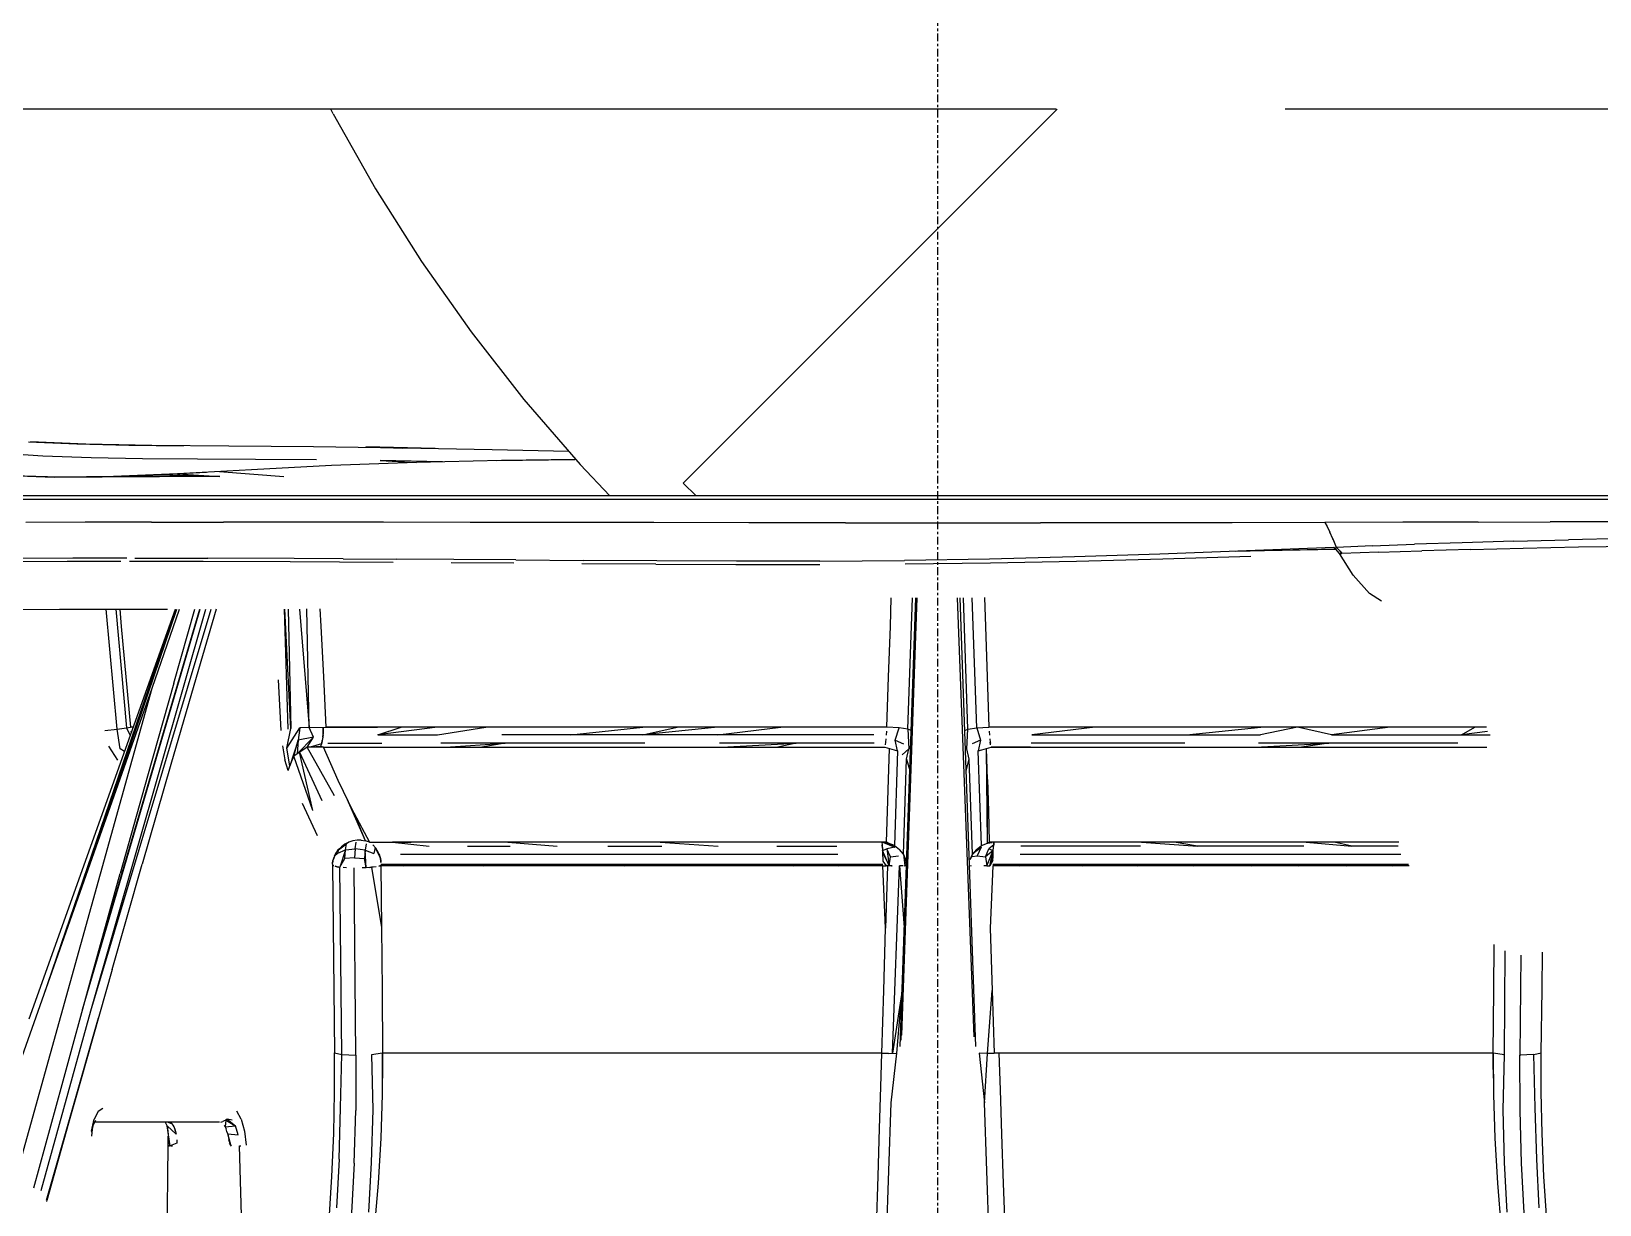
# Model space of a CAD drawing. Header units: millimetres. Extents: x -57554 to 16546, y 2142 to 98430.
# Drawn here: x -25948 to -25340, y 74442 to 74898 of the extents above; entities that cross this region are included whole.
import ezdxf

# ---------------------------------------------------------------- set-up
doc = ezdxf.new("R2010")
doc.units = ezdxf.units.MM
doc.linetypes.add('DXK_LINE_DOT3', pattern=[5.9187, 2.979, -0.9799, 0.9799, -0.9799])

msp = doc.modelspace()

# ---------------------------------------------------------------- linework, layer by layer
at = {"color": 1, "linetype": 'DXK_LINE_DOT3'}
msp.add_line((-25596.37, 71792.5), (-25596.37, 84292.5), dxfattribs=at)
at = {"color": 2, "linetype": 'Continuous'}
for p, q in [((-25550.53, 74867.5), (-26036.69, 74867.5)), ((-25831.08, 74865.69), (-25831.98, 74867.5)), ((-25550.11, 74867.5), (-25695.25, 74722.37)), ((-25121.75, 74867.5), (-25461.56, 74867.5)), ((-25831.08, 74865.69), (-25814.62, 74836.65)), ((-25814.62, 74836.65), (-25796.77, 74808.46)), ((-25796.77, 74808.46), (-25777.55, 74781.17)), ((-25777.55, 74781.17), (-25757.02, 74754.86)), ((-25757.02, 74754.86), (-25735.22, 74729.58)), ((-25960.93, 74734.11), (-25943.67, 74733)), ((-25949.3, 74738.46), (-25930.53, 74737.62)), ((-25927.07, 74737.47), (-25948.52, 74738.4)), ((-25930.53, 74737.62), (-25910.4, 74737.14)), ((-25901.43, 74736.96), (-25927.07, 74737.47)), ((-25910.4, 74737.14), (-25889.06, 74736.85)), ((-25871.55, 74736.71), (-25901.43, 74736.96)), ((-25838.74, 74736.48), (-25871.55, 74736.71)), ((-25804.05, 74736.03), (-25838.74, 74736.48)), ((-25791.4, 74735.8), (-25818.4, 74736.55)), ((-25818.4, 74736.55), (-25804.05, 74736.03)), ((-25769.38, 74735.38), (-25804.05, 74736.03)), ((-25739.63, 74734.71), (-25769.38, 74735.38)), ((-25943.67, 74733), (-25924.99, 74732.34)), ((-25924.99, 74732.34), (-25904.97, 74732)), ((-25904.97, 74732), (-25883.68, 74731.84)), ((-25862.77, 74727.59), (-25891.45, 74726.02)), ((-25883.68, 74731.84), (-25861.19, 74731.73)), ((-25831.68, 74729.18), (-25862.77, 74727.59)), ((-25861.19, 74731.73), (-25837.55, 74731.55)), ((-25798.71, 74730.44), (-25831.68, 74729.18)), ((-25788.67, 74730.68), (-25812.78, 74731.21)), ((-25812.78, 74731.21), (-25798.71, 74730.44)), ((-25765.69, 74731.24), (-25798.71, 74730.44)), ((-25767.8, 74731.19), (-25737.23, 74731.58)), ((-25736.94, 74731.58), (-25765.69, 74731.24)), ((-25735.22, 74729.58), (-25723.71, 74717.5)), ((-25956.7, 74725.35), (-25939.3, 74724.73)), ((-25937.34, 74724.67), (-25955.34, 74725.22)), ((-25939.3, 74724.73), (-25920.7, 74724.9)), ((-25916.24, 74724.96), (-25937.34, 74724.67)), ((-25920.7, 74724.9), (-25900.98, 74725.62)), ((-25920.11, 74724.91), (-25898.4, 74724.99)), ((-25891.45, 74726.02), (-25916.24, 74724.96)), ((-25898.4, 74724.99), (-25916.24, 74724.96)), ((-25900.98, 74725.62), (-25880.26, 74726.64)), ((-25875.02, 74724.96), (-25898.4, 74724.99)), ((-25898.36, 74725.73), (-25875.02, 74724.96)), ((-25891.45, 74726.02), (-25875.02, 74724.96)), ((-25875.13, 74726.92), (-25850.18, 74724.96)), ((-25695.25, 74722.37), (-25690.13, 74717.5)), ((-25292.22, 74716.03), (-26019.62, 74716.03)), ((-25297.61, 74717.5), (-26016.09, 74717.5)), ((-25927.22, 74707.19), (-25950.37, 74707.12)), ((-25901.58, 74707.22), (-25927.22, 74707.19)), ((-25901.58, 74707.22), (-25873.56, 74707.23)), ((-25843.43, 74707.22), (-25873.56, 74707.23)), ((-25811.49, 74707.2), (-25843.43, 74707.22)), ((-25777.9, 74707.17), (-25811.49, 74707.2)), ((-25742.85, 74707.13), (-25777.9, 74707.17)), ((-25706.67, 74707.09), (-25742.85, 74707.13)), ((-25669.72, 74707.05), (-25706.67, 74707.09)), ((-25632.21, 74707.01), (-25669.72, 74707.05)), ((-25632.21, 74707.01), (-25596.37, 74706.98)), ((-25596.37, 74706.98), (-25594.35, 74706.98)), ((-25594.35, 74706.98), (-25556.51, 74706.98)), ((-25519.07, 74707), (-25556.51, 74706.98)), ((-25482.22, 74707.04), (-25519.07, 74707)), ((-25446.16, 74707.11), (-25482.22, 74707.04)), ((-25415.92, 74707.2), (-25446.16, 74707.11)), ((-25446.16, 74707.11), (-25445.27, 74705.56)), ((-25445.27, 74705.56), (-25444.24, 74703.43)), ((-25444.24, 74703.43), (-25444.27, 74703.51)), ((-25443.06, 74700.73), (-25444.24, 74703.43)), ((-25386.77, 74707.28), (-25415.92, 74707.2)), ((-25386.77, 74707.28), (-25358.82, 74707.35)), ((-25332.17, 74707.39), (-25358.82, 74707.35)), ((-25442.01, 74696.79), (-25480.72, 74695.92)), ((-25442.77, 74697.41), (-25476.57, 74696.09)), ((-25476.57, 74696.09), (-25442.01, 74696.79)), ((-25442.95, 74700.45), (-25443.06, 74700.73)), ((-25441.75, 74697.45), (-25443.05, 74700.69)), ((-25442.01, 74696.79), (-25442.77, 74697.41)), ((-25442.08, 74697.44), (-25441.75, 74697.45)), ((-25442.08, 74697.44), (-25441.75, 74697.45)), ((-25441.28, 74696), (-25442.01, 74696.79)), ((-25427.82, 74698.02), (-25441.75, 74697.45)), ((-25441.75, 74697.45), (-25441.02, 74696.82)), ((-25441.02, 74696.82), (-25440.29, 74696.04)), ((-25427.82, 74698.02), (-25411.37, 74698.65)), ((-25392.88, 74699.29), (-25411.37, 74698.65)), ((-25389.74, 74696.65), (-25408.58, 74696.11)), ((-25372.85, 74699.91), (-25392.88, 74699.29)), ((-25389.74, 74696.65), (-25369.32, 74697.18)), ((-25372.85, 74699.91), (-25351.71, 74700.45)), ((-25369.32, 74697.18), (-25347.78, 74697.65)), ((-25329.81, 74700.86), (-25351.71, 74700.45)), ((-25347.78, 74697.65), (-25325.5, 74698.01)), ((-25934.23, 74691.97), (-25954.9, 74691.89)), ((-25932.1, 74693.27), (-25952.65, 74693.15)), ((-25913.47, 74692.01), (-25934.23, 74691.97)), ((-25911.11, 74693.33), (-25932.1, 74693.27)), ((-25881.49, 74691.97), (-25910.02, 74692.02)), ((-25908.03, 74693.33), (-25879.7, 74693.3)), ((-25847.69, 74691.83), (-25881.49, 74691.97)), ((-25846.18, 74693.16), (-25879.7, 74693.3)), ((-25828.55, 74691.74), (-25847.69, 74691.83)), ((-25827.19, 74693.05), (-25846.18, 74693.16)), ((-25807.79, 74691.62), (-25828.55, 74691.74)), ((-25827.19, 74693.05), (-25806.6, 74692.93)), ((-25784.28, 74692.77), (-25806.6, 74692.93)), ((-25760.94, 74691.32), (-25785.3, 74691.48)), ((-25760.11, 74692.59), (-25784.28, 74692.77)), ((-25760.11, 74692.59), (-25733.91, 74692.37)), ((-25705.84, 74690.96), (-25734.55, 74691.13)), ((-25705.4, 74692.19), (-25733.91, 74692.37)), ((-25705.84, 74690.96), (-25674.74, 74690.86)), ((-25674.5, 74692.07), (-25705.4, 74692.19)), ((-25674.74, 74690.86), (-25642.16, 74690.85)), ((-25642.13, 74692.09), (-25674.5, 74692.07)), ((-25642.13, 74692.09), (-25609.31, 74692.36)), ((-25576.37, 74692.92), (-25609.31, 74692.36)), ((-25609.12, 74691.05), (-25575.92, 74691.48)), ((-25543.41, 74693.75), (-25576.37, 74692.92)), ((-25575.92, 74691.48), (-25542.63, 74692.13)), ((-25510.2, 74694.83), (-25543.41, 74693.75)), ((-25542.63, 74692.13), (-25509.03, 74692.99)), ((-25476.57, 74696.09), (-25510.2, 74694.83)), ((-25509.03, 74692.99), (-25474.91, 74694)), ((-25440.56, 74695.07), (-25441.28, 74696)), ((-25440.56, 74695.07), (-25440.24, 74695.08)), ((-25435.25, 74686.64), (-25440.56, 74695.07)), ((-25439.59, 74695.1), (-25440.29, 74696.04)), ((-25440.29, 74696.04), (-25439.59, 74695.1)), ((-25440.24, 74695.08), (-25439.92, 74695.09)), ((-25439.92, 74695.09), (-25439.59, 74695.1)), ((-25425.34, 74695.58), (-25439.59, 74695.1)), ((-25425.34, 74695.58), (-25408.58, 74696.11)), ((-25428.86, 74679.55), (-25435.25, 74686.64)), ((-25424.25, 74676.56), (-25428.86, 74679.55)), ((-25977.28, 74673.29), (-25937.27, 74673.43)), ((-25948.99, 74514.56), (-25892.25, 74673.5)), ((-25943.42, 74523.28), (-25892.11, 74673.5)), ((-25942.77, 74525.15), (-25891.78, 74673.5)), ((-25937.27, 74673.43), (-25895.3, 74673.5)), ((-25928.27, 74518.16), (-25882.72, 74673.5)), ((-25925.08, 74517.61), (-25880.42, 74673.5)), ((-25925.08, 74517.61), (-25878.38, 74673.5)), ((-25924.98, 74575.66), (-25891.75, 74673.5)), ((-25924.7, 74531.2), (-25882.73, 74673.5)), ((-25914.84, 74626.92), (-25919.07, 74673.46)), ((-25915.42, 74673.47), (-25911.23, 74627.37)), ((-25913.88, 74673.47), (-25913.28, 74666.82)), ((-25901.34, 74642.81), (-25890.65, 74673.5)), ((-25892.89, 74644.73), (-25884.67, 74673.5)), ((-25876.49, 74673.5), (-25883.33, 74650.09)), ((-25848.54, 74626.93), (-25849.98, 74673.51)), ((-25847.45, 74627.12), (-25849.75, 74673.51)), ((-25848.49, 74673.52), (-25847.45, 74627.12)), ((-25844.15, 74673.55), (-25840.39, 74627.62)), ((-25840.39, 74627.62), (-25841.25, 74673.57)), ((-25836.18, 74673.61), (-25835.84, 74666.87)), ((-25614.83, 74666.82), (-25614.46, 74677.88)), ((-25611.06, 74503.81), (-25604.98, 74677.89)), ((-25610.69, 74506.18), (-25604.39, 74677.89)), ((-25610.42, 74508.22), (-25604.38, 74677.89)), ((-25608.01, 74626.92), (-25606.24, 74677.89)), ((-25582.34, 74507.57), (-25588.8, 74677.93)), ((-25581.68, 74503.81), (-25587.76, 74677.94)), ((-25584.73, 74626.92), (-25586.5, 74677.94)), ((-25581.33, 74627.37), (-25583.06, 74677.95)), ((-25578.29, 74677.96), (-25577.91, 74666.82)), ((-25913.28, 74666.82), (-25911.49, 74647.24)), ((-25835.84, 74666.87), (-25834.86, 74647.29)), ((-25615.49, 74647.24), (-25614.83, 74666.82)), ((-25577.91, 74666.82), (-25577.25, 74647.24)), ((-25883.33, 74650.09), (-25894.03, 74613.2)), ((-25957.88, 74482.23), (-25901.34, 74642.81)), ((-25956.63, 74443.91), (-25901.34, 74642.81)), ((-25911.49, 74647.24), (-25909.71, 74627.67)), ((-25892.89, 74644.73), (-25903.09, 74608.7)), ((-25851.26, 74626.44), (-25852.23, 74646.06)), ((-25834.86, 74647.29), (-25833.88, 74627.67)), ((-25616.15, 74627.67), (-25615.49, 74647.24)), ((-25577.25, 74647.24), (-25576.59, 74627.67)), ((-25919.65, 74626.44), (-25914.84, 74626.92)), ((-25914.84, 74626.92), (-25911.23, 74627.37)), ((-25913.72, 74619.29), (-25914.84, 74626.92)), ((-25911.23, 74627.37), (-25909.71, 74627.67)), ((-25911.23, 74627.37), (-25909.76, 74624.44)), ((-25908.61, 74627.67), (-25909.71, 74627.67)), ((-25909.3, 74625.73), (-25909.43, 74626.1)), ((-25909.3, 74625.73), (-25909.43, 74626.1)), ((-25848.97, 74619.51), (-25843.92, 74627.37)), ((-25848.97, 74619.51), (-25847.45, 74627.12)), ((-25845.05, 74617.31), (-25838.68, 74623.78)), ((-25843.92, 74627.37), (-25844.59, 74622.62)), ((-25838.68, 74623.78), (-25844.59, 74622.62)), ((-25840.39, 74627.62), (-25843.92, 74627.37)), ((-25841.08, 74619.91), (-25838.68, 74623.78)), ((-25840.39, 74627.62), (-25833.88, 74627.67)), ((-25838.68, 74623.78), (-25840.39, 74627.62)), ((-25835.1, 74623.75), (-25835.28, 74622.48)), ((-25835.1, 74623.75), (-25834.98, 74625.08)), ((-25835.01, 74624.74), (-25835.1, 74623.75)), ((-25835.1, 74623.75), (-25834.78, 74624.73)), ((-25834.98, 74625.08), (-25835.01, 74624.74)), ((-25834.98, 74625.08), (-25834.9, 74626.43)), ((-25834.96, 74625.43), (-25834.98, 74625.08)), ((-25834.9, 74626.43), (-25834.97, 74627.67)), ((-25834.9, 74626.43), (-25834.96, 74625.43)), ((-25834.9, 74627.67), (-25834.9, 74626.43)), ((-25833.88, 74627.67), (-25813.8, 74627.67)), ((-25804.68, 74627.67), (-25833.88, 74627.67)), ((-25616.15, 74627.67), (-25813.8, 74627.67)), ((-25790.59, 74627.67), (-25813.71, 74624.73)), ((-25813.71, 74624.73), (-25804.68, 74627.67)), ((-25813.71, 74624.73), (-25790.56, 74624.73)), ((-25790.56, 74624.73), (-25771.82, 74627.67)), ((-25621.28, 74624.73), (-25765.53, 74624.73)), ((-25738.88, 74624.73), (-25710.88, 74627.67)), ((-25681.74, 74627.67), (-25710.85, 74624.73)), ((-25710.85, 74624.73), (-25697.52, 74627.67)), ((-25681.72, 74624.73), (-25657.37, 74627.67)), ((-25616.27, 74626.1), (-25616.4, 74624.59)), ((-25611.41, 74627.37), (-25616.15, 74627.67)), ((-25612.92, 74622.6), (-25611.41, 74627.37)), ((-25608.01, 74626.92), (-25611.41, 74627.37)), ((-25606.78, 74626.44), (-25608.01, 74626.92)), ((-25608.01, 74626.92), (-25607.62, 74619.29)), ((-25585.96, 74626.44), (-25584.73, 74626.92)), ((-25585.12, 74619.29), (-25584.73, 74626.92)), ((-25584.73, 74626.92), (-25581.33, 74627.37)), ((-25581.33, 74627.37), (-25576.59, 74627.67)), ((-25581.33, 74627.37), (-25579.82, 74622.6)), ((-25383.44, 74627.67), (-25576.59, 74627.67)), ((-25576.47, 74626.1), (-25576.34, 74624.59)), ((-25535.37, 74627.67), (-25559.89, 74624.73)), ((-25559.89, 74624.73), (-25471.15, 74624.73)), ((-25499.89, 74624.73), (-25471.11, 74627.67)), ((-25456.85, 74627.67), (-25471.15, 74624.73)), ((-25443.61, 74624.73), (-25456.85, 74627.67)), ((-25420.91, 74627.67), (-25443.61, 74624.73)), ((-25443.61, 74624.73), (-25382.07, 74624.73)), ((-25393.19, 74624.73), (-25388.06, 74627.67)), ((-25383.04, 74626.06), (-25393.19, 74624.73)), ((-25914.63, 74614.91), (-25918.07, 74620.27)), ((-25911.98, 74618.22), (-25913.72, 74619.29)), ((-25850.75, 74620.43), (-25849.83, 74615.03)), ((-25847.86, 74612.67), (-25848.97, 74619.51)), ((-25844.59, 74622.62), (-25847.86, 74612.67)), ((-25846.35, 74616.45), (-25844.59, 74622.62)), ((-25841.08, 74619.91), (-25846.35, 74616.45)), ((-25844.59, 74622.62), (-25845.05, 74617.31)), ((-25838.98, 74595.36), (-25844.08, 74617.94)), ((-25844.08, 74617.94), (-25835.48, 74599.28)), ((-25841.08, 74619.91), (-25835.78, 74620.33)), ((-25834.86, 74619.9), (-25841.08, 74619.91)), ((-25830.48, 74601.09), (-25841.08, 74619.91)), ((-25839.63, 74620.03), (-25839.95, 74619.91)), ((-25839.95, 74619.91), (-25839.92, 74620.01)), ((-25839.9, 74620.01), (-25835.5, 74621.32)), ((-25835.78, 74620.33), (-25835.5, 74621.32)), ((-25835.78, 74620.33), (-25834.86, 74619.9)), ((-25835.5, 74621.32), (-25835.28, 74622.48)), ((-25835.5, 74621.32), (-25835.47, 74621.5)), ((-25835.28, 74622.48), (-25835.47, 74621.5)), ((-25834.86, 74619.9), (-25620.92, 74619.9)), ((-25829.05, 74607.03), (-25834.86, 74619.9)), ((-25833.13, 74621.49), (-25812.21, 74621.49)), ((-25710.06, 74621.49), (-25789.22, 74621.49)), ((-25787.49, 74619.9), (-25764.36, 74621.49)), ((-25764.36, 74621.49), (-25773.4, 74619.9)), ((-25621.11, 74621.49), (-25681.13, 74621.49)), ((-25680.38, 74619.9), (-25651.38, 74621.49)), ((-25651.38, 74621.49), (-25658.54, 74619.9)), ((-25655.64, 74619.9), (-25620.92, 74619.9)), ((-25620.92, 74619.9), (-25616.98, 74619.9)), ((-25620.89, 74619.9), (-25616.98, 74619.9)), ((-25616.98, 74619.9), (-25613.37, 74618.92)), ((-25616.69, 74621.92), (-25616.84, 74620.81)), ((-25616.54, 74623.19), (-25616.69, 74621.92)), ((-25615.55, 74607.37), (-25615.18, 74619.41)), ((-25613.37, 74618.92), (-25612.04, 74618.56)), ((-25612.04, 74618.56), (-25613.26, 74581.72)), ((-25612.04, 74618.56), (-25612.92, 74622.6)), ((-25612.92, 74622.6), (-25609.66, 74621.23)), ((-25607.62, 74619.29), (-25610.27, 74616.91)), ((-25608.51, 74615.26), (-25607.62, 74619.29)), ((-25584.23, 74615.26), (-25585.12, 74619.29)), ((-25579.82, 74622.6), (-25583.08, 74621.23)), ((-25579.82, 74622.6), (-25580.7, 74618.56)), ((-25580.7, 74618.56), (-25579.37, 74618.92)), ((-25579.47, 74581.72), (-25580.7, 74618.56)), ((-25579.37, 74618.92), (-25575.75, 74619.9)), ((-25577.13, 74582.69), (-25577.54, 74619.42)), ((-25577.19, 74607.37), (-25577.53, 74619.42)), ((-25576.19, 74623.18), (-25576.05, 74621.91)), ((-25576.05, 74621.91), (-25575.99, 74621.51)), ((-25575.9, 74620.81), (-25576.05, 74621.91)), ((-25575.9, 74620.81), (-25575.99, 74621.51)), ((-25560.47, 74619.9), (-25575.75, 74619.9)), ((-25575.75, 74619.9), (-25383.32, 74619.9)), ((-25500.56, 74621.49), (-25560.14, 74621.49)), ((-25473.12, 74619.9), (-25444.67, 74621.49)), ((-25394.6, 74621.49), (-25472.02, 74621.49)), ((-25444.67, 74621.49), (-25455.26, 74619.9)), ((-25894.03, 74613.2), (-25905.16, 74574.51)), ((-25848.56, 74610.89), (-25849.83, 74615.03)), ((-25848.56, 74610.89), (-25847.2, 74614.33)), ((-25848.56, 74610.89), (-25847.86, 74612.67)), ((-25847.86, 74612.67), (-25846.35, 74616.45)), ((-25838.98, 74595.36), (-25846.35, 74616.45)), ((-25609.77, 74578.43), (-25608.51, 74615.26)), ((-25608.51, 74615.26), (-25607.32, 74610.89)), ((-25585.41, 74610.89), (-25584.23, 74615.26)), ((-25582.96, 74578.43), (-25584.23, 74615.26)), ((-25903.09, 74608.7), (-25913.67, 74570.96)), ((-25823.01, 74594.49), (-25829.05, 74607.03)), ((-25615.93, 74595.13), (-25615.55, 74607.37)), ((-25577.13, 74582.69), (-25577.19, 74607.37)), ((-25577.19, 74607.37), (-25576.8, 74595.13)), ((-25818.52, 74583.61), (-25825.97, 74600.63)), ((-25837.13, 74585.48), (-25842.95, 74598.02)), ((-25818.52, 74583.61), (-25823.01, 74594.49)), ((-25823.01, 74594.49), (-25816.99, 74583.1)), ((-25616.31, 74583.1), (-25615.93, 74595.13)), ((-25576.8, 74595.13), (-25576.43, 74583.1)), ((-25825.85, 74582.43), (-25829.05, 74580.04)), ((-25829.03, 74580.06), (-25825.85, 74582.43)), ((-25827.86, 74581.25), (-25829.03, 74580.06)), ((-25827.86, 74581.25), (-25825.85, 74582.43)), ((-25826.51, 74582.26), (-25827.86, 74581.25)), ((-25825.02, 74583.04), (-25826.51, 74582.26)), ((-25825.85, 74582.43), (-25826.51, 74582.26)), ((-25826.25, 74580.03), (-25825.85, 74582.43)), ((-25825.02, 74583.04), (-25825.85, 74582.43)), ((-25823.43, 74583.58), (-25825.02, 74583.04)), ((-25821.79, 74583.85), (-25823.43, 74583.58)), ((-25822.54, 74580.45), (-25822.11, 74583.05)), ((-25820.14, 74583.87), (-25821.79, 74583.85)), ((-25820.14, 74583.87), (-25818.52, 74583.61)), ((-25818.27, 74582.36), (-25818.67, 74579.96)), ((-25816.99, 74583.1), (-25818.52, 74583.61)), ((-25816.99, 74583.1), (-25807.98, 74583.1)), ((-25816.99, 74583.1), (-25800.73, 74583.1)), ((-25814.5, 74580.73), (-25815.64, 74582.04)), ((-25814.76, 74581.03), (-25815.23, 74578.62)), ((-25812.93, 74577.53), (-25814.76, 74581.03)), ((-25618.16, 74583.1), (-25807.98, 74583.1)), ((-25807.98, 74583.1), (-25793.79, 74581.51)), ((-25778.92, 74581.51), (-25762.3, 74581.51)), ((-25763.26, 74583.1), (-25744.07, 74581.51)), ((-25724.42, 74581.51), (-25703.54, 74581.51)), ((-25704.16, 74583.1), (-25681.63, 74581.51)), ((-25658.9, 74581.51), (-25635.56, 74581.51)), ((-25616.31, 74583.1), (-25618.16, 74583.1)), ((-25618.16, 74583.1), (-25615.61, 74582.69)), ((-25618.16, 74583.1), (-25618.03, 74582.04)), ((-25618.03, 74582.04), (-25617.98, 74581.48)), ((-25617.91, 74580.73), (-25618.03, 74582.04)), ((-25617.98, 74581.48), (-25617.91, 74580.73)), ((-25617.45, 74582.98), (-25613.15, 74581.08)), ((-25615.61, 74582.69), (-25616.31, 74583.1)), ((-25613.15, 74581.08), (-25616.15, 74580.52)), ((-25613.26, 74581.72), (-25615.61, 74582.69)), ((-25615.61, 74582.69), (-25613.15, 74581.08)), ((-25613.26, 74581.72), (-25611.27, 74580.27)), ((-25582.64, 74578.83), (-25579.59, 74581.08)), ((-25581.46, 74580.27), (-25579.47, 74581.72)), ((-25579.59, 74581.08), (-25581.46, 74580.27)), ((-25579.59, 74581.08), (-25581.08, 74577.71)), ((-25579.47, 74581.72), (-25577.13, 74582.69)), ((-25577.13, 74582.69), (-25576.43, 74583.1)), ((-25577.13, 74582.69), (-25575.29, 74582.98)), ((-25574.71, 74582.04), (-25576.59, 74580.52)), ((-25417.56, 74583.1), (-25576.43, 74583.1)), ((-25574.58, 74583.1), (-25575.29, 74582.98)), ((-25574.88, 74579.87), (-25574.71, 74582.04)), ((-25574.71, 74582.04), (-25574.58, 74583.1)), ((-25574.65, 74582.52), (-25574.71, 74582.04)), ((-25574.65, 74582.52), (-25574.62, 74582.76)), ((-25574.62, 74582.76), (-25574.58, 74583.1)), ((-25517.79, 74581.51), (-25564.2, 74581.51)), ((-25517.32, 74583.1), (-25495.61, 74581.51)), ((-25495.61, 74581.51), (-25504.67, 74583.1)), ((-25454.37, 74581.51), (-25495.61, 74581.51)), ((-25453.51, 74583.1), (-25435.7, 74581.51)), ((-25435.7, 74581.51), (-25442.65, 74583.1)), ((-25417.83, 74581.51), (-25435.7, 74581.51)), ((-25831.31, 74574.49), (-25831.27, 74574.89)), ((-25831.27, 74574.89), (-25831.12, 74575.79)), ((-25831.15, 74575.68), (-25831.27, 74574.89)), ((-25831.15, 74575.68), (-25830.96, 74576.46)), ((-25831.12, 74575.79), (-25831.15, 74575.68)), ((-25831.12, 74575.79), (-25830.96, 74576.46)), ((-25830.52, 74577.6), (-25830.96, 74576.46)), ((-25830.96, 74576.46), (-25830.7, 74577.23)), ((-25829.98, 74578.71), (-25830.7, 74577.23)), ((-25830.52, 74577.6), (-25829.05, 74580.04)), ((-25829.23, 74578.75), (-25830.52, 74577.6)), ((-25830.13, 74578.41), (-25829.98, 74578.71)), ((-25829.98, 74578.71), (-25829.03, 74580.06)), ((-25829.05, 74580.04), (-25829.23, 74578.75)), ((-25829.23, 74578.75), (-25826.25, 74580.03)), ((-25826.25, 74580.03), (-25828.42, 74573.36)), ((-25828.42, 74573.36), (-25826.49, 74576.78)), ((-25826.49, 74576.78), (-25826.25, 74580.03)), ((-25822.8, 74576.93), (-25826.49, 74576.78)), ((-25826.25, 74580.03), (-25822.54, 74580.45)), ((-25822.54, 74580.45), (-25822.8, 74576.93)), ((-25822.8, 74576.93), (-25818.91, 74576.71)), ((-25818.67, 74579.96), (-25822.54, 74580.45)), ((-25818.67, 74579.96), (-25818.91, 74576.71)), ((-25818.23, 74573.15), (-25818.91, 74576.71)), ((-25818.23, 74573.15), (-25818.67, 74579.96)), ((-25818.67, 74579.96), (-25815.23, 74578.62)), ((-25813.58, 74579.21), (-25814.5, 74580.73)), ((-25813.22, 74578.39), (-25813.58, 74579.21)), ((-25813.22, 74578.39), (-25812.93, 74577.53)), ((-25813.18, 74578.26), (-25813.22, 74578.39)), ((-25812.93, 74577.53), (-25813.18, 74578.26)), ((-25812.93, 74577.53), (-25812.73, 74576.72)), ((-25812.74, 74576.77), (-25812.93, 74577.53)), ((-25812.73, 74576.72), (-25812.74, 74576.77)), ((-25812.6, 74576), (-25812.74, 74576.77)), ((-25812.6, 74576), (-25812.74, 74576.65)), ((-25812.74, 74576.65), (-25812.52, 74575.22)), ((-25812.71, 74576.63), (-25812.73, 74576.72)), ((-25812.71, 74576.63), (-25812.6, 74576)), ((-25812.52, 74575.22), (-25812.6, 74576)), ((-25635.21, 74578.27), (-25804.88, 74578.27)), ((-25617.91, 74580.73), (-25617.82, 74579.21)), ((-25617.86, 74579.87), (-25616.15, 74580.52)), ((-25615.31, 74573.86), (-25617.86, 74579.87)), ((-25617.82, 74579.21), (-25615.31, 74573.86)), ((-25617.82, 74579.21), (-25617.72, 74575.74)), ((-25617.72, 74575.74), (-25616.5, 74573.88)), ((-25614.77, 74577.41), (-25616.15, 74580.52)), ((-25616.15, 74580.52), (-25615.31, 74573.86)), ((-25615.31, 74573.86), (-25614.77, 74577.41)), ((-25614.77, 74577.41), (-25611.66, 74577.71)), ((-25611.27, 74580.27), (-25611.24, 74580.24)), ((-25609.77, 74578.43), (-25611.27, 74580.27)), ((-25608.87, 74576.32), (-25609.77, 74578.43)), ((-25609.77, 74578.43), (-25609.22, 74573.94)), ((-25608.87, 74576.32), (-25609.24, 74577.2)), ((-25608.65, 74575.21), (-25608.87, 74576.32)), ((-25608.61, 74574.09), (-25608.65, 74575.21)), ((-25583.87, 74576.32), (-25582.96, 74578.43)), ((-25583.5, 74577.2), (-25583.87, 74576.32)), ((-25583.13, 74577.51), (-25582.96, 74578.43)), ((-25583.13, 74577.51), (-25581.08, 74577.71)), ((-25581.46, 74580.27), (-25582.96, 74578.43)), ((-25581.5, 74580.24), (-25581.46, 74580.27)), ((-25581.08, 74577.71), (-25577.96, 74577.41)), ((-25577.96, 74577.41), (-25576.59, 74580.52)), ((-25574.88, 74579.87), (-25577.96, 74577.41)), ((-25577.96, 74577.41), (-25577.43, 74573.86)), ((-25577.43, 74573.86), (-25574.88, 74579.87)), ((-25576.59, 74580.52), (-25574.88, 74579.87)), ((-25576.24, 74573.88), (-25574.88, 74579.87)), ((-25576.24, 74573.88), (-25574.92, 74579.21)), ((-25576.24, 74573.88), (-25574.98, 74577.53)), ((-25575.01, 74576), (-25576.24, 74573.88)), ((-25575.01, 74576), (-25574.98, 74577.53)), ((-25574.98, 74577.53), (-25574.92, 74579.21)), ((-25574.92, 74579.21), (-25574.88, 74579.87)), ((-25574.92, 74579.21), (-25574.88, 74579.87)), ((-25416.78, 74578.27), (-25564.49, 74578.27)), ((-25924.7, 74531.2), (-25913.67, 74570.96)), ((-25916.8, 74533.69), (-25905.16, 74574.51)), ((-25831.31, 74574.49), (-25831.33, 74574.09)), ((-25830.93, 74573.88), (-25831.33, 74574.09)), ((-25831.33, 74574.09), (-25831.07, 74550.08)), ((-25831.33, 74574.09), (-25831.14, 74573.99)), ((-25831.14, 74573.99), (-25830.93, 74573.88)), ((-25829.46, 74573.51), (-25830.3, 74573.69)), ((-25830.3, 74573.69), (-25829.47, 74573.51)), ((-25828.86, 74573.42), (-25829.46, 74573.51)), ((-25829.46, 74573.51), (-25828.42, 74573.36)), ((-25828.86, 74573.42), (-25828.42, 74573.36)), ((-25827.67, 74500.68), (-25828.42, 74573.36)), ((-25825.86, 74573.13), (-25827.21, 74573.23)), ((-25822.24, 74500.38), (-25822.87, 74573.04)), ((-25818.23, 74573.15), (-25819.75, 74573.08)), ((-25816.79, 74573.25), (-25818.23, 74573.15)), ((-25815.47, 74573.38), (-25816.79, 74573.25)), ((-25816.79, 74573.25), (-25816.23, 74573.31)), ((-25815.47, 74573.38), (-25816.23, 74573.31)), ((-25816.23, 74573.31), (-25812.3, 74549.9)), ((-25814.3, 74573.54), (-25815.47, 74573.38)), ((-25813.3, 74573.72), (-25812.5, 74573.92)), ((-25812.89, 74573.82), (-25813.3, 74573.72)), ((-25812.5, 74573.92), (-25812.89, 74573.82)), ((-25617.72, 74573.92), (-25812.5, 74573.92)), ((-25812.5, 74573.92), (-25812.3, 74549.9)), ((-25812.49, 74574.44), (-25803.68, 74573.92)), ((-25617.71, 74574.44), (-25812.49, 74574.44)), ((-25794.78, 74573.92), (-25804.23, 74574.44)), ((-25791.41, 74574.44), (-25794.78, 74573.92)), ((-25759.86, 74573.92), (-25776.72, 74574.44)), ((-25776.72, 74574.44), (-25772.78, 74573.92)), ((-25746.96, 74573.92), (-25760.3, 74574.44)), ((-25742.29, 74574.44), (-25746.96, 74573.92)), ((-25701.97, 74573.92), (-25722.88, 74574.44)), ((-25722.88, 74574.44), (-25717.89, 74573.92)), ((-25686.2, 74573.92), (-25702.25, 74574.44)), ((-25680.6, 74574.44), (-25686.2, 74573.92)), ((-25634.99, 74573.92), (-25658.14, 74574.44)), ((-25658.14, 74574.44), (-25652.56, 74573.92)), ((-25634.99, 74573.92), (-25617.71, 74574.44)), ((-25617.72, 74573.92), (-25616.5, 74573.88)), ((-25616.66, 74549.7), (-25617.72, 74573.92)), ((-25615.95, 74573.87), (-25616.66, 74549.7)), ((-25615.31, 74573.86), (-25616.5, 74573.88)), ((-25615.31, 74573.86), (-25615.95, 74573.87)), ((-25614.38, 74573.84), (-25615.31, 74573.86)), ((-25614.18, 74573.84), (-25615.31, 74573.86)), ((-25614.38, 74573.84), (-25614.18, 74573.84)), ((-25613.94, 74501.14), (-25611.24, 74573.85)), ((-25610.46, 74573.87), (-25611.24, 74573.85)), ((-25611.24, 74573.85), (-25609.45, 74549.91)), ((-25609.81, 74573.9), (-25610.46, 74573.87)), ((-25609.29, 74573.93), (-25608.92, 74573.98)), ((-25609.29, 74573.93), (-25609.22, 74573.94)), ((-25609.22, 74573.94), (-25608.92, 74573.98)), ((-25583.82, 74573.98), (-25583.45, 74573.93)), ((-25583.82, 74573.98), (-25583.52, 74573.94)), ((-25583.52, 74573.94), (-25583.45, 74573.93)), ((-25577.43, 74573.86), (-25578.56, 74573.84)), ((-25577.43, 74573.86), (-25576.24, 74573.88)), ((-25575.02, 74573.92), (-25576.08, 74549.7)), ((-25575.02, 74574.44), (-25564.67, 74573.92)), ((-25413.77, 74574.44), (-25575.02, 74574.44)), ((-25413.48, 74573.92), (-25575.02, 74573.92)), ((-25564.67, 74573.92), (-25541.4, 74574.44)), ((-25541.4, 74574.44), (-25518.92, 74573.92)), ((-25541.4, 74574.44), (-25540.17, 74573.92)), ((-25506.54, 74573.92), (-25518.74, 74574.44)), ((-25496.83, 74574.44), (-25506.54, 74573.92)), ((-25497.06, 74573.92), (-25475.87, 74574.44)), ((-25475.87, 74574.44), (-25456.42, 74573.92)), ((-25475.87, 74574.44), (-25474.84, 74573.92)), ((-25445.78, 74573.92), (-25456.08, 74574.44)), ((-25437.64, 74574.44), (-25445.78, 74573.92)), ((-25438, 74573.92), (-25420.73, 74574.44)), ((-25420.73, 74574.44), (-25413.79, 74574.19)), ((-25420.73, 74574.44), (-25419.96, 74573.92)), ((-25831.07, 74550.08), (-25830.8, 74525.84)), ((-25812.3, 74549.9), (-25812.09, 74525.66)), ((-25617.42, 74525.48), (-25616.66, 74549.7)), ((-25576.08, 74549.7), (-25575.32, 74525.48)), ((-25380.65, 74525.66), (-25380.5, 74543.37)), ((-25376.52, 74500.57), (-25376.2, 74540.9)), ((-25370.17, 74539.25), (-25370.5, 74500.38)), ((-25361.94, 74525.84), (-25361.78, 74540.35)), ((-25916.8, 74533.69), (-25929.04, 74490.36)), ((-25936.27, 74489.02), (-25924.7, 74531.2)), ((-25830.8, 74525.84), (-25830.51, 74501.36)), ((-25812.09, 74525.66), (-25811.86, 74501.19)), ((-25618.19, 74501.19), (-25617.42, 74525.48)), ((-25610.3, 74525.67), (-25613.94, 74501.14)), ((-25612.34, 74501.17), (-25610.3, 74525.67)), ((-25577.14, 74501.11), (-25575.32, 74525.48)), ((-25575.32, 74525.48), (-25574.55, 74501.19)), ((-25380.88, 74501.19), (-25380.65, 74525.66)), ((-25362.22, 74501.36), (-25361.94, 74525.84)), ((-25944.31, 74447.87), (-25925.08, 74517.61)), ((-25942.34, 74444.1), (-25922.1, 74514.95)), ((-25830.5, 74486), (-25830.51, 74501.36)), ((-25830.51, 74501.36), (-25827.67, 74500.68)), ((-25828.16, 74479.92), (-25827.67, 74500.68)), ((-25827.67, 74500.68), (-25827.93, 74500.74)), ((-25827.67, 74500.68), (-25822.24, 74500.38)), ((-25822.24, 74500.38), (-25822.28, 74478.94)), ((-25811.86, 74501.19), (-25816.22, 74500.57)), ((-25816.22, 74500.57), (-25815.69, 74479.19)), ((-25811.95, 74485.08), (-25811.86, 74501.19)), ((-25811.87, 74498.12), (-25811.91, 74491.52)), ((-25811.86, 74501.19), (-25811.87, 74498.12)), ((-25811.6, 74501.19), (-25811.86, 74501.19)), ((-25618.19, 74501.19), (-25811.86, 74501.19)), ((-25615.6, 74501.11), (-25620.17, 74501.19)), ((-25618.21, 74501.13), (-25618.62, 74488.07)), ((-25618.19, 74501.19), (-25615.6, 74501.11)), ((-25615.6, 74501.11), (-25612.34, 74501.17)), ((-25614.45, 74481.91), (-25612.34, 74501.17)), ((-25577.14, 74501.11), (-25580.4, 74501.17)), ((-25580.4, 74501.17), (-25578.29, 74481.9)), ((-25578.29, 74481.9), (-25577.14, 74501.11)), ((-25572.57, 74501.19), (-25577.14, 74501.11)), ((-25577.14, 74501.11), (-25574.55, 74501.19)), ((-25380.88, 74501.19), (-25574.55, 74501.19)), ((-25572.1, 74486.91), (-25572.57, 74501.19)), ((-25572.57, 74501.19), (-25572.45, 74501.19)), ((-25376.52, 74500.57), (-25380.88, 74501.19)), ((-25380.88, 74501.19), (-25380.79, 74485.08)), ((-25380.87, 74498.12), (-25380.88, 74501.19)), ((-25380.83, 74491.52), (-25380.87, 74498.12)), ((-25377.05, 74479.19), (-25376.52, 74500.57)), ((-25376.88, 74500.62), (-25376.52, 74500.57)), ((-25365.07, 74500.68), (-25370.5, 74500.38)), ((-25370.5, 74500.38), (-25370.35, 74500.39)), ((-25370.46, 74478.94), (-25370.5, 74500.38)), ((-25365.07, 74500.68), (-25362.22, 74501.36)), ((-25364.58, 74479.92), (-25365.07, 74500.68)), ((-25362.24, 74486), (-25362.22, 74501.36)), ((-25929.04, 74490.36), (-25942.29, 74444.09)), ((-25941.98, 74444.14), (-25929.04, 74490.36)), ((-25947.14, 74448.97), (-25936.27, 74489.02)), ((-25830.82, 74469.96), (-25830.5, 74486)), ((-25812.47, 74468.22), (-25811.95, 74485.08)), ((-25618.62, 74488.07), (-25619.12, 74471.89)), ((-25571.53, 74469.68), (-25572.1, 74486.91)), ((-25380.79, 74485.08), (-25380.27, 74468.22)), ((-25361.92, 74469.96), (-25362.24, 74486)), ((-25922.27, 74478.6), (-25923.8, 74475.55)), ((-25920.4, 74479.67), (-25922.27, 74478.6)), ((-25866.75, 74475.57), (-25868.48, 74478.61)), ((-25828.73, 74459.99), (-25828.16, 74479.92)), ((-25822.86, 74458.49), (-25822.28, 74478.94)), ((-25815.69, 74479.19), (-25816.27, 74458.75)), ((-25618.09, 74377.5), (-25614.45, 74481.91)), ((-25574.65, 74377.5), (-25578.29, 74481.9)), ((-25376.46, 74458.75), (-25377.05, 74479.19)), ((-25369.88, 74458.49), (-25370.46, 74478.94)), ((-25364.01, 74459.99), (-25364.58, 74479.92)), ((-25924.77, 74470.95), (-25923.8, 74475.55)), ((-25924.27, 74472.92), (-25924.77, 74470.51)), ((-25924.76, 74468.91), (-25924.27, 74472.92)), ((-25924.27, 74472.92), (-25923.13, 74475.22)), ((-25923.49, 74474.5), (-25875.11, 74474.5)), ((-25895.51, 74472.92), (-25896.3, 74474.5)), ((-25892.02, 74469.8), (-25895.51, 74472.92)), ((-25894.25, 74465.18), (-25895.51, 74472.92)), ((-25895.51, 74472.92), (-25894.57, 74465.22)), ((-25895.44, 74474.5), (-25893.46, 74473.79)), ((-25895.21, 74474.5), (-25893.46, 74473.79)), ((-25895.14, 74474.5), (-25893.85, 74474.18)), ((-25893.46, 74473.79), (-25893.85, 74474.18)), ((-25893.1, 74473.25), (-25893.46, 74473.79)), ((-25892.77, 74472.57), (-25893.1, 74473.25)), ((-25892.47, 74471.76), (-25892.77, 74472.57)), ((-25892.22, 74470.83), (-25892.47, 74471.75)), ((-25892.47, 74471.75), (-25892.22, 74470.83)), ((-25874.68, 74474.42), (-25873.87, 74474.68)), ((-25873.28, 74474.9), (-25873.87, 74474.68)), ((-25873.39, 74473.25), (-25873, 74472.57)), ((-25872.72, 74475.2), (-25873.28, 74474.9)), ((-25872.72, 74475.2), (-25873, 74472.57)), ((-25873, 74472.57), (-25868.9, 74472.92)), ((-25873, 74472.57), (-25872.62, 74471.76)), ((-25872.2, 74475.58), (-25872.72, 74475.2)), ((-25872.72, 74475.2), (-25868.9, 74472.92)), ((-25872.28, 74470.83), (-25872.62, 74471.75)), ((-25872.28, 74470.83), (-25872.62, 74471.75)), ((-25870.25, 74475.22), (-25872.2, 74475.58)), ((-25872.2, 74475.58), (-25868.9, 74472.92)), ((-25867.88, 74469.43), (-25868.9, 74472.92)), ((-25866.75, 74475.57), (-25865.47, 74470.97)), ((-25619.12, 74471.89), (-25619.67, 74453.43)), ((-25896.63, 74342.54), (-25895.03, 74465.35)), ((-25895.03, 74465.35), (-25895.02, 74468.91)), ((-25891.73, 74466.28), (-25894.25, 74465.18)), ((-25892.22, 74470.83), (-25892.02, 74469.8)), ((-25891.77, 74467.51), (-25891.73, 74466.28)), ((-25871.98, 74469.81), (-25872.28, 74470.83)), ((-25870.6, 74465.05), (-25871.98, 74469.81)), ((-25871.98, 74469.81), (-25871.51, 74467.52)), ((-25871.98, 74469.81), (-25867.88, 74469.43)), ((-25870.6, 74465.05), (-25871.51, 74467.52)), ((-25871.34, 74466.29), (-25870.6, 74465.05)), ((-25865.47, 74470.97), (-25864.83, 74465.46)), ((-25831.52, 74453.32), (-25830.82, 74469.96)), ((-25813.46, 74450.76), (-25812.47, 74468.22)), ((-25570.88, 74450.55), (-25571.53, 74469.68)), ((-25380.27, 74468.22), (-25379.28, 74450.76)), ((-25361.22, 74453.32), (-25361.92, 74469.96)), ((-25894.8, 74465.26), (-25894.6, 74465.23)), ((-25894.57, 74465.22), (-25894.8, 74465.26)), ((-25894.25, 74465.18), (-25894.57, 74465.22)), ((-25893.87, 74465.14), (-25894.25, 74465.18)), ((-25893.41, 74465.11), (-25893.87, 74465.14)), ((-25867.41, 74465.22), (-25866.83, 74465.26)), ((-25867.41, 74465.22), (-25867.34, 74465.23)), ((-25863.76, 74342.91), (-25867.41, 74465.22)), ((-25867.34, 74465.23), (-25866.83, 74465.26)), ((-25828.73, 74459.99), (-25829.74, 74441.15)), ((-25363, 74441.15), (-25364.01, 74459.99)), ((-25832.61, 74436.31), (-25831.52, 74453.32)), ((-25822.86, 74458.49), (-25823.89, 74439.23)), ((-25816.27, 74458.75), (-25817.31, 74439.49)), ((-25619.67, 74453.43), (-25620.28, 74433.58)), ((-25375.43, 74439.49), (-25376.46, 74458.75)), ((-25368.84, 74439.23), (-25369.88, 74458.49)), ((-25360.13, 74436.31), (-25361.22, 74453.32)), ((-25814.95, 74432.92), (-25813.46, 74450.76)), ((-25570.18, 74430.57), (-25570.88, 74450.55)), ((-25379.28, 74450.76), (-25377.79, 74432.92)), ((-25942.12, 74443.64), (-25941.98, 74444.14))]:
    msp.add_line(p, q, dxfattribs=at)

doc.saveas('drawing.dxf')
